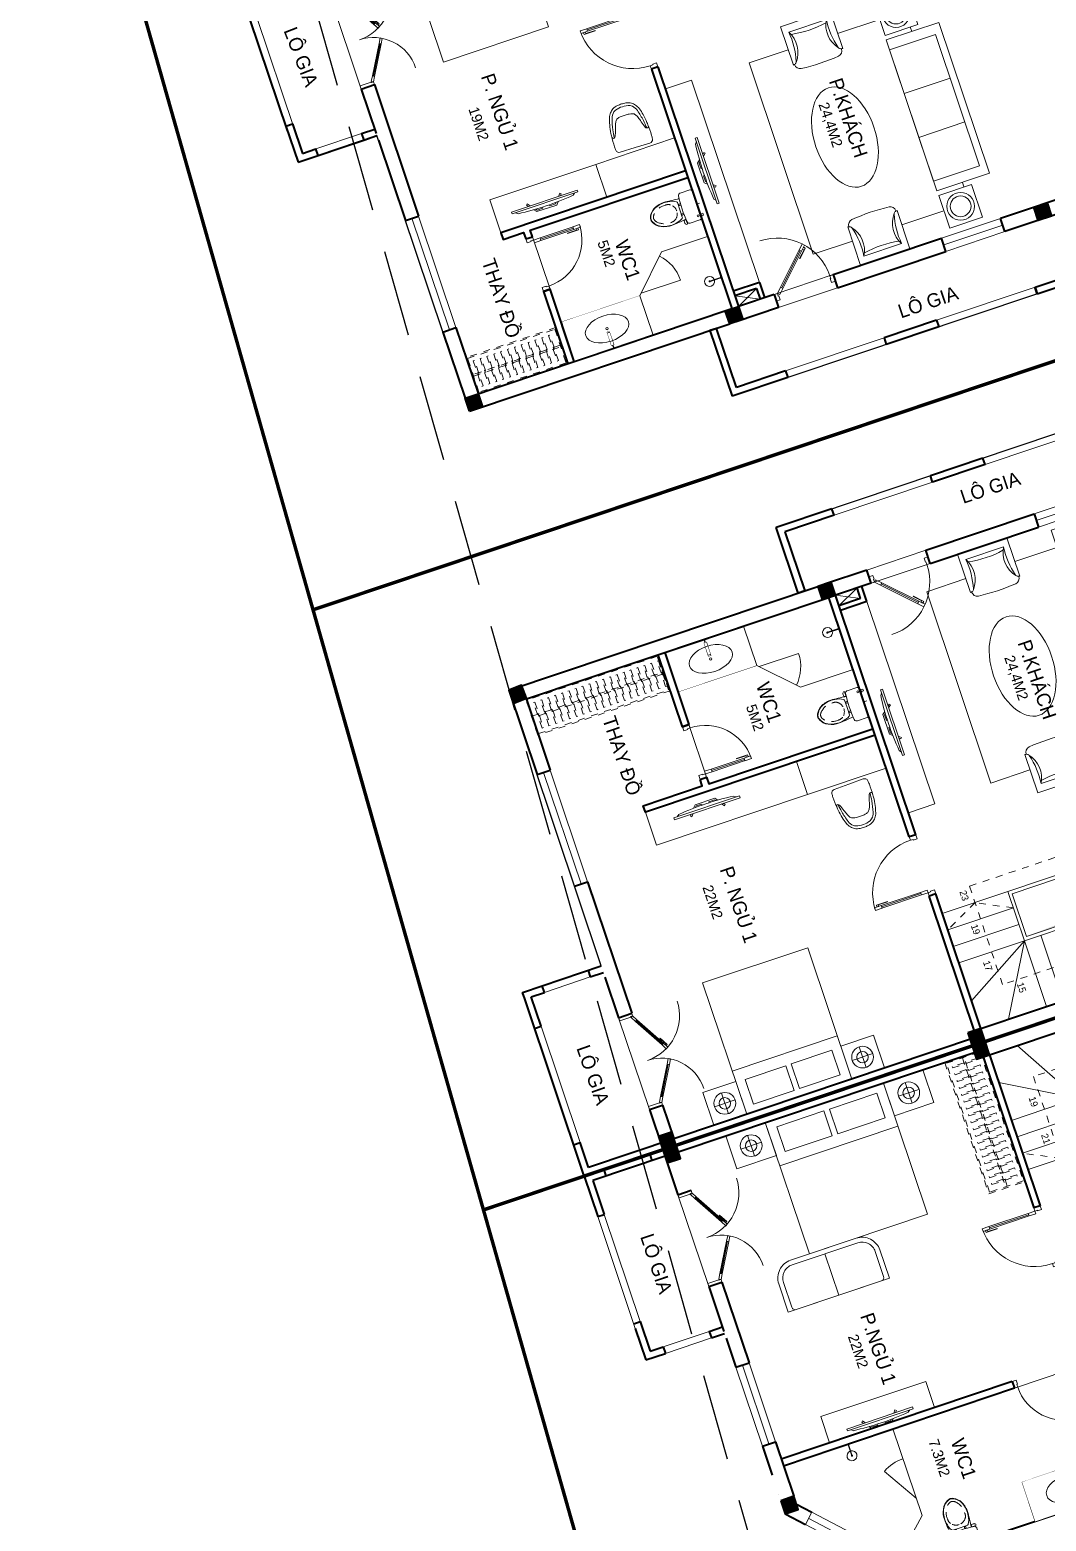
# Model space of a CAD drawing. Header units: metres. Extents: x 568336 to 569219, y 2065964 to 2066430.
# Drawn here: x 568487.03 to 568501.7, y 2066155.02 to 2066176.56 of the extents above; entities that cross this region are included whole.
import ezdxf

# ---------------------------------------------------------------- set-up
doc = ezdxf.new("R2010")
doc.units = ezdxf.units.M
for name, pattern in [('$AUDIT_BAD_LTYPE2', [0]), ('CENTER', [2, 1.25, -0.25, 0.25, -0.25]), ('HIDDEN', [0.375, 0.25, -0.125]), ('HIDDEN2', [0.1875, 0.125, -0.0625]), ('X-5M-G-MB PHONGNGU$0$HIDDEN2', [0.1875, 0.125, -0.0625]), ('xref-thap C (mb tang 32-2)$0$HIDDEN', [0.375, 0.25, -0.125])]:
    doc.linetypes.add(name, pattern=pattern)
doc.layers.get('0').update_dxf_attribs({"linetype": 'CONTINUOUS'})
doc.layers.get('DEFPOINTS').update_dxf_attribs({"linetype": 'CONTINUOUS'})
doc.layers.add('-AREA', color=2, linetype='CONTINUOUS', plot=False)
for name, color, linetype, lineweight in [('-CENTER', 143, 'CENTER', 13), ('-CONCRETE', 1, 'CONTINUOUS', 35), ('-DIM', 9, 'CONTINUOUS', 13), ('-DOOR', 137, 'CONTINUOUS', 9), ('-FURNITURE', 46, 'CONTINUOUS', 9), ('-HATCH', 8, 'CONTINUOUS', 5), ('-KH', 143, 'CONTINUOUS', 13), ('-LINE1', 7, 'CONTINUOUS', 18), ('-TEXT', 7, 'CONTINUOUS', 15), ('-WALL', 4, 'CONTINUOUS', 35), ('TEXT25', 2, 'CONTINUOUS', 13)]:
    doc.layers.add(name, color=color, linetype=linetype, lineweight=lineweight)
for name, color, linetype in [('-RANH GIOI LO DAT', 12, 'CONTINUOUS'), ('APOLIC', 7, 'CONTINUOUS'), ('RANHGIOI', 2, 'HIDDEN')]:
    doc.layers.add(name, color=color, linetype=linetype)
doc.styles.add('SVN_AVO_thuong', font='')
doc.styles.add('T1', font='', dxfattribs={"height": 200})
doc.styles.add('vnavanth', font='', dxfattribs={"width": 0.8})
doc.styles.get('SVN_AVO_thuong').set_extended_font_data('SVN-Avo')
doc.styles.get('T1').set_extended_font_data('VNgeometric Light')
doc.styles.get('vnavanth').set_extended_font_data('.VnAvantH')

# ---------------------------------------------------------------- blocks, each defined once
blk = doc.blocks.new('A$C7D524948')
at = {"layer": '-FURNITURE'}
for points in [[(0, 825, 0.023749), (-77, 820, 0.11104), (-175, 786, 0.085168), (-235, 733, 0.08855), (-282, 649, 0.027906), (-316, 526, 0.028342), (-340, 373, 0.04712), (-341, 283, 0.513527), (-285, 300, 0.059578), (-243, 414, -0.034465), (-213, 507, -0.059277), (-183, 564, -0.166146), (-133, 600, -0.052564), (-76, 612, -0.028554), (0, 615, -3.543335)], [(0, 825, -0.023749), (77, 820, -0.11104), (175, 786, -0.085168), (235, 733, -0.08855), (282, 649, -0.027906), (316, 526, -0.028342), (340, 373, -0.04712), (341, 283, -0.513527), (285, 300, -0.059578), (243, 414, 0.034465), (213, 507, 0.059277), (183, 564, 0.166146), (133, 600, 0.052564), (76, 612, 0.028554), (0, 615, 3.543335)], [(-1, 774, 0.105584), (-138, 751, 0.083976), (-176, 728, 0.149302), (-241, 626, 0.024909), (-289, 424, 0.026439), (-307, 278, -0.886333)], [(-1, 774, -0.105584), (137, 751, -0.083976), (175, 728, -0.149302), (240, 626, -0.024909), (288, 424, -0.026439), (305, 278, 0.886333)], [(-343, 328, 0.022671), (-350, 124, 0.012122), (-346, 57, 0.405508), (-279, 0), (0, 0)], [(343, 328, -0.022671), (350, 124, -0.012122), (346, 57, -0.405508), (279, 0), (0, 0)]]:
    blk.add_lwpolyline(points, format="xyb", dxfattribs=at)
blk = doc.blocks.new('*U211')
at = {"linetype": 'X-5M-G-MB PHONGNGU$0$HIDDEN2'}
for points in [[(0, 600), (0, 0), (1488, 0), (1488, 600)], [(1468, 580), (1468, 20), (20, 20), (20, 580)], [(1468, 287), (1468, 313), (20, 313), (20, 287)], [(103, 319), (99, 319), (99, 280), (103, 280)], [(217, 319), (213, 319), (213, 280), (217, 280)], [(331, 319), (327, 319), (327, 280), (331, 280)], [(445, 319), (441, 319), (441, 280), (445, 280)], [(559, 319), (555, 319), (555, 280), (559, 280)], [(673, 319), (669, 319), (669, 280), (673, 280)], [(787, 319), (783, 319), (783, 280), (787, 280)], [(901, 319), (897, 319), (897, 280), (901, 280)], [(1015, 319), (1011, 319), (1011, 280), (1015, 280)], [(1129, 319), (1125, 319), (1125, 280), (1129, 280)], [(1243, 319), (1239, 319), (1239, 280), (1243, 280)], [(1357, 319), (1353, 319), (1353, 280), (1357, 280)]]:
    blk.add_lwpolyline(points, close=True, dxfattribs=at)
for points in [[(112, 313), (112, 515), (90, 515), (90, 313)], [(226, 313), (226, 515), (204, 515), (204, 313)], [(340, 313), (340, 515), (318, 515), (318, 313)], [(454, 313), (454, 515), (432, 515), (432, 313)], [(568, 313), (568, 515), (546, 515), (546, 313)], [(682, 313), (682, 515), (660, 515), (660, 313)], [(796, 313), (796, 515), (774, 515), (774, 313)], [(910, 313), (910, 515), (888, 515), (888, 313)], [(1024, 313), (1024, 515), (1002, 515), (1002, 313)], [(1138, 313), (1138, 515), (1116, 515), (1116, 313)], [(1252, 313), (1252, 515), (1230, 515), (1230, 313)], [(1366, 313), (1366, 515), (1344, 515), (1344, 313)], [(90, 287), (90, 92), (112, 92), (112, 287)], [(204, 287), (204, 92), (226, 92), (226, 287)], [(318, 287), (318, 92), (340, 92), (340, 287)], [(432, 287), (432, 92), (454, 92), (454, 287)], [(546, 287), (546, 92), (568, 92), (568, 287)], [(660, 287), (660, 92), (682, 92), (682, 287)], [(774, 287), (774, 92), (796, 92), (796, 287)], [(888, 287), (888, 92), (910, 92), (910, 287)], [(1002, 287), (1002, 92), (1024, 92), (1024, 287)], [(1116, 287), (1116, 92), (1138, 92), (1138, 287)], [(1230, 287), (1230, 92), (1252, 92), (1252, 287)], [(1344, 287), (1344, 92), (1366, 92), (1366, 287)]]:
    blk.add_lwpolyline(points, dxfattribs=at)
blk = doc.blocks.new('Sink_Cicle')
blk.add_lwpolyline([(17, -50), (-17, -50), (-18, -252), (17, -252)], close=True)
blk.add_circle((0, -300), 17.5)
at = {"layer": 'DEFPOINTS'}
blk.add_line((0, -100), (0, 0), dxfattribs=at)
blk.add_wipeout([(17, -50), (-17, -50), (-18, -252), (17, -252)])
at = {"layer": '-FURNITURE', "linetype": 'Continuous'}
blk.add_ellipse((0, -300), major_axis=(-325, 0), ratio=0.584615, dxfattribs=at)
blk.add_line((-18, -237), (17, -237))
blk = doc.blocks.new('*U208')
at = {"ltscale": 300}
blk.add_lwpolyline([(0, 0), (1200, 0), (1200, -600), (0, -600)], close=True, dxfattribs=at)
blk.add_wipeout([(0, 0), (1200, 0), (1200, -600), (0, -600)], dxfattribs=at)
blk.add_blockref('Sink_Cicle', (600, 0), dxfattribs=at)
blk = doc.blocks.new('A$C18251349')
at = {"layer": '-LINE1'}
for points in [[(900, 4650), (1000, 4650), (1000, 3150), (900, 3150)], [(1000, 2350), (900, 2350), (900, 850), (1000, 850)]]:
    blk.add_lwpolyline(points, close=True, dxfattribs=at)
at = {"layer": '-WALL'}
for p, q in [((0, 5500), (1000, 5500)), ((0, 5500), (0, 5400)), ((0, 5400), (900, 5400)), ((900, 4650), (900, 5400)), ((1000, 4650), (1000, 5500)), ((900, 4650), (1000, 4650)), ((1000, 4650), (910, 4650)), ((900, 3150), (1000, 3150)), ((900, 3150), (900, 2350)), ((1000, 3150), (1000, 2350)), ((900, 2350), (1000, 2350)), ((900, 850), (1000, 850)), ((900, 850), (900, 100)), ((1000, 850), (1000, 0)), ((900, 100), (0, 100)), ((0, 100), (0, 0)), ((0, 0), (1000, 0))]:
    blk.add_line(p, q, dxfattribs=at)
blk = doc.blocks.new('A$C18091ED7')
for p, q in [((0, -42), (0, 0)), ((146, -27), (179, -27)), ((146, -27), (146, -30)), ((146, -30), (166, -30)), ((153, -37), (146, -30)), ((152, 0), (152, -27)), ((152, 0), (179, 0)), ((153, -37), (166, -37)), ((153, -40), (153, -37)), ((153, -40), (178, -40)), ((153, -40), (178, -40)), ((153, -40), (153, -42)), ((185, -30), (166, -30)), ((178, -37), (166, -37)), ((185, -30), (178, -37)), ((178, -37), (178, -40)), ((178, -40), (178, -42)), ((179, 0), (179, -27)), ((179, -27), (185, -27)), ((185, -27), (185, -30)), ((-83, -267), (-83, -300)), ((-83, -278), (-83, -288)), ((-61, -290), (-83, -290)), ((-63, -265), (-81, -265)), ((-61, -267), (-61, -300)), ((61, -267), (61, -300)), ((61, -290), (83, -290)), ((63, -265), (81, -265)), ((83, -267), (83, -300)), ((83, -278), (83, -288)), ((165, -262), (165, -290)), ((168, -260), (228, -260)), ((168, -292), (207, -292)), ((231, -274), (231, -262))]:
    blk.add_line(p, q)
for points in [[(230, -219, -0.137407), (225, -235), (222, -241, -0.236081), (198, -255, -0.051961), (-198, -255, -0.236081), (-222, -241), (-225, -235, -0.137407), (-230, -219), (-230, -72, -0.198912), (-226, -63), (-209, -46, -0.198912), (-200, -42), (0, -42), (200, -42, -0.198912), (209, -46), (226, -63, -0.198912), (230, -72)], [(144, -619, -0.212405), (26, -734, -0.027685), (-1, -739, -0.022279), (-26, -734, -0.212405), (-144, -619, -0.142796), (-167, -428, -0.093005), (-128, -309, -0.256439), (-111, -300), (0, -300), (111, -300, -0.256439), (128, -309, -0.093005), (167, -428, -0.142796)]]:
    blk.add_lwpolyline(points, format="xyb", close=True)
at = {"linetype": 'xref-thap C (mb tang 32-2)$0$HIDDEN', "ltscale": 100}
blk.add_lwpolyline([(61, -669, -0.199031), (0, -699, -0.199031), (-61, -669, -0.218924), (-132, -478, -0.153791), (-112, -404, -0.236701), (0, -348, -0.236701), (112, -404, -0.153791), (132, -478, -0.218924)], format="xyb", close=True, dxfattribs=at)
blk.add_circle((166, -78), 13.9)
for centre, radius, start, end in [((-81, -267), 1.98, 90, 180), ((-63, -267), 1.98, 0, 90), ((63, -267), 1.98, 90, 180), ((81, -267), 1.98, 0, 90), ((168, -262), 2.47, 90, 180), ((168, -290), 2.47, 180, 270), ((207, -277), 15.5, 270, 306.4659), ((168, -225), 80.1, 306.4659, 320.3123), ((228, -274), 2.47, 320.3123, 0)]:
    blk.add_arc(centre, radius, start, end)
for points in [[(-156, -259), (-157, -267), (-164, -328), (-169, -385), (-184, -528), (-136, -679), (-50, -735), (-20, -741), (0, -744)], [(156, -259), (157, -267), (164, -328), (169, -385), (184, -528), (136, -679), (50, -735), (20, -741), (0, -744)]]:
    blk.add_open_spline(points, degree=3, knots=[130.613938, 130.613938, 130.613938, 130.613938, 152.852109, 311.129351, 417.703951, 561.383393, 697.692632, 710.812262, 710.812262, 710.812262, 710.812262])
blk = doc.blocks.new('*U152')
at = {"linetype": '$AUDIT_BAD_LTYPE2'}
for p, q in [((70, 100), (70, 700)), ((90, 700), (90, 100))]:
    blk.add_line(p, q, dxfattribs=at)
for points in [[(50, 700), (90, 700), (90, 800), (50, 800), (50, 700)], [(50, 703), (50, 100)], [(50, 100), (90, 100), (90, 0), (50, 0), (50, 100)]]:
    blk.add_lwpolyline(points)
for points in [[(118, 595), (118, 764), (90, 764), (90, 736), (113, 736), (113, 595)], [(0, 0), (50, 0), (50, -40), (60, -40), (60, -100), (0, -100)], [(900, 0), (850, 0), (850, -40), (840, -40), (840, -100), (900, -100)]]:
    blk.add_lwpolyline(points, close=True)
at = {"linetype": '$AUDIT_BAD_LTYPE2', "ltscale": 0.3}
blk.add_arc((50, 0), 800, 0, 90, dxfattribs=at)
blk = doc.blocks.new('XR.MB.LM123$0$tvi 1')
blk.add_lwpolyline([(29, 0), (29, -1000), (0, -1000), (0, 0)], close=True)
for points in [[(29, -50), (52, -81)], [(-24, -236), (-39, -252)], [(0, -285), (-39, -252)], [(0, -256), (-24, -236)], [(70, -315), (111, -350), (111, -650), (70, -685)], [(89, -446), (89, -360), (71, -345)], [(89, -554), (89, -640), (71, -655)], [(89, -446), (73, -446)], [(89, -554), (73, -554)], [(0, -715), (-39, -748)], [(-24, -764), (-39, -748)], [(0, -744), (-24, -764)], [(29, -950), (52, -919)]]:
    blk.add_lwpolyline(points)
blk.add_arc((-4025, -500), 4099, 354.1311, 5.8689)
blk = doc.blocks.new('*U173')
at = {"ltscale": 0.3}
for points in [[(883, 0, 0.414214), (50, 833, 0.414214)], [(883, 0, -0.414214), (1672, 789, -0.414214)]]:
    blk.add_lwpolyline(points, format="xyb", dxfattribs=at)
for points in [[(687, 368), (137, 50)], [(685, 367), (705, 332), (792, 382), (772, 417), (685, 367)], [(1075, 344), (1055, 310), (969, 360), (989, 394), (1075, 344)], [(1073, 346), (1585, 50)], [(137, 50), (157, 15), (70, -35), (50, 0), (137, 50)], [(1585, 50), (1565, 15), (1652, -35), (1672, 0), (1585, 50)]]:
    blk.add_lwpolyline(points)
for points in [[(579, 338), (726, 423), (740, 399), (716, 384), (705, 404), (582, 333)], [(0, 0), (50, 0), (50, -40), (60, -40), (60, -246), (0, -246)], [(1722, 0), (1672, 0), (1672, -40), (1662, -40), (1662, -246), (1722, -246)]]:
    blk.add_lwpolyline(points, close=True)
at = {"layer": 'APOLIC', "linetype": '$AUDIT_BAD_LTYPE2'}
for p, q in [((147, 33), (695, 349)), ((705, 332), (157, 15)), ((1055, 310), (1565, 15)), ((1575, 33), (1065, 327))]:
    blk.add_line(p, q, dxfattribs=at)
blk = doc.blocks.new('*U210')
at = {"linetype": '$AUDIT_BAD_LTYPE2'}
for p, q in [((135, 57), (559, 481)), ((573, 467), (149, 42))]:
    blk.add_line(p, q, dxfattribs=at)
for points in [[(547, 497), (121, 71)], [(545, 495), (573, 467), (644, 537), (616, 566), (545, 495)], [(121, 71), (149, 42), (78, -28), (50, 0), (121, 71)]]:
    blk.add_lwpolyline(points)
for points in [[(519, 372), (639, 492), (619, 512), (599, 492), (615, 476), (515, 376)], [(0, 0), (50, 0), (50, -40), (60, -40), (60, -100), (0, -100)], [(900, 0), (850, 0), (850, -40), (840, -40), (840, -100), (900, -100)]]:
    blk.add_lwpolyline(points, close=True)
at = {"linetype": '$AUDIT_BAD_LTYPE2', "ltscale": 0.3}
blk.add_arc((50, 0), 800, 0, 90, dxfattribs=at)
blk = doc.blocks.new('ghe11asdsdsdsd')
at = {"layer": '-FURNITURE', "ltscale": 5}
for p, q in [((-454, 642), (-454, -60)), ((447, 643), (445, -59)), ((339, 75), (-348, 74)), ((445, -59), (-454, -60))]:
    blk.add_line(p, q, dxfattribs=at)
for centre, radius, start, end in [((-557, 172), 481, 73.628, 77.6744), ((-330, 640), 103, 97.7909, 180.472), ((-435, 586), 50, 17.2905, 73.628), ((-753, 311), 469, 329.603, 39.8271), ((-1717, 235), 1379, 353.2677, 15.3477), ((14, -3057), 3816, 85.1505, 95.3732), ((745, 311), 469, 140.0382, 210.2652), ((1709, 233), 1379, 164.5193, 186.6002), ((322, 644), 103, 359.5522, 82.2333), ((428, 586), 50, 106.2084, 162.5459), ((548, 172), 481, 102.162, 106.2084), ((-1, -1576), 1730, 79.6029, 100.5814)]:
    blk.add_arc(centre, radius, start, end, dxfattribs=at)
blk = doc.blocks.new('GHE600')
at = {"layer": '-FURNITURE'}
for p, q in [((269950, 8710), (270650, 8710)), ((269950, 8043), (270650, 8043))]:
    blk.add_line(p, q, dxfattribs=at)
for points in [[(270146, 9595), (270146, 10095), (270646, 10095), (270646, 9595)], [(269850, 9526), (270650, 9526), (270650, 7226), (269850, 7226)], [(269950, 9376), (270650, 9376), (270650, 7376), (269950, 7376)], [(270146, 7158), (270146, 6658), (270646, 6658), (270646, 7158)]]:
    blk.add_lwpolyline(points, close=True, dxfattribs=at)
at = {"layer": '-FURNITURE', "elevation": 0}
for points in [[(271287, 9830), (270646, 9832)], [(272038, 6909), (272634, 6908), (272634, 9823), (272038, 9826)], [(270262, 9595), (270262, 9526)], [(270262, 7226), (270262, 7158)], [(270646, 6917), (271287, 6913)]]:
    blk.add_lwpolyline(points, dxfattribs=at)
at = {"layer": '-FURNITURE'}
for centre, radius in [((270396, 9845), 200), ((270396, 9845), 150), ((270396, 6908), 200), ((270396, 6908), 150)]:
    blk.add_circle(centre, radius, dxfattribs=at)
at = {"layer": '-FURNITURE', "extrusion": (0, 0, -1)}
blk.add_ellipse((271662, 8365), major_axis=(0, 750), ratio=0.589994, dxfattribs=at)
at = {"layer": '-FURNITURE', "zscale": 0.83397927038413}
for p, xscale, yscale, rotation in [((271659, 10145, 0), 0.83397927038413, 0.83397927038413, 179.9447021404027), ((271659, 6608, 0), -0.8339792703841301, 0.8339792703841301, 0.05529785959737722)]:
    blk.add_blockref('ghe11asdsdsdsd', p, dxfattribs=dict(at, xscale=xscale, yscale=yscale, rotation=rotation))
blk = doc.blocks.new('shower')
for points in [[(180919, -32316), (180912, -32316), (180912, -32147), (180919, -32147)], [(180929, -32327), (180902, -32327), (180902, -32316), (180929, -32316)]]:
    blk.add_lwpolyline(points, close=True)
for radius, start, end in [(72, 272.7907, 267.2093), (8.35, 294.8355, 245.1645)]:
    blk.add_arc((180916, -32147), radius, start, end)
blk = doc.blocks.new('*U18')
at = {"linetype": '$AUDIT_BAD_LTYPE2'}
for p, q in [((70, 100), (70, 600)), ((90, 600), (90, 100))]:
    blk.add_line(p, q, dxfattribs=at)
for points in [[(50, 600), (90, 600), (90, 700), (50, 700), (50, 600)], [(50, 603), (50, 100)], [(50, 100), (90, 100), (90, 0), (50, 0), (50, 100)]]:
    blk.add_lwpolyline(points)
for points in [[(118, 495), (118, 664), (90, 664), (90, 636), (113, 636), (113, 495)], [(0, 0), (50, 0), (50, -40), (60, -40), (60, -100), (0, -100)], [(800, 0), (750, 0), (750, -40), (740, -40), (740, -100), (800, -100)]]:
    blk.add_lwpolyline(points, close=True)
at = {"linetype": '$AUDIT_BAD_LTYPE2', "ltscale": 0.3}
blk.add_arc((50, 0), 700, 0, 90, dxfattribs=at)
blk = doc.blocks.new('A$C5C575821')
at = {"layer": '-CONCRETE'}
h = blk.add_hatch(color=256, dxfattribs=at)
h.dxf.hatch_style = 1
h.paths.add_polyline_path([(0, 200), (0, 0), (200, 0), (200, 200)])
blk.add_lwpolyline([(0, 0), (200, 0), (200, 200), (0, 200)], close=True, dxfattribs=at)
blk = doc.blocks.new('A$C2896516a')
for points in [[(75, 1386), (525, 1386), (525, 1836), (75, 1836), (75, 1386)], [(725, 1386), (1175, 1386), (1175, 1836), (725, 1836), (725, 1386)], [(1375, 1386), (1825, 1386), (1825, 1836), (1375, 1836), (1375, 1386)], [(75, 450), (525, 450), (525, 0), (75, 0), (75, 450)], [(725, 450), (1175, 450), (1175, 0), (725, 0), (725, 450)], [(1375, 450), (1825, 450), (1825, 0), (1375, 0), (1375, 450)]]:
    blk.add_lwpolyline(points)
blk.add_lwpolyline([(0, 518), (1900, 518), (1900, 1318), (0, 1318)], close=True)
blk = doc.blocks.new('G1600')
for p, q in [((137477, -212827), (139077, -212827)), ((137385, -213234), (137070, -213234)), ((137228, -213392), (137228, -213077)), ((139169, -213234), (139484, -213234)), ((139326, -213392), (139326, -213077))]:
    blk.add_line(p, q)
blk.add_lwpolyline([(137477, -213484), (137477, -211484), (139077, -211484), (139077, -213484), (137477, -213484)])
for points in [[(136977, -213484), (136977, -212984), (137477, -212984), (137477, -213484)], [(137617, -213375), (137617, -212999), (138235, -212999), (138235, -213375)], [(138937, -213375), (138937, -212999), (138320, -212999), (138320, -213375)], [(139577, -213484), (139577, -212984), (139077, -212984), (139077, -213484)]]:
    blk.add_lwpolyline(points, close=True)
for centre, radius in [((137228, -213234), 157), ((137228, -213234), 82.4), ((139326, -213234), 157), ((139326, -213234), 82.4)]:
    blk.add_circle(centre, radius)
blk = doc.blocks.new('M24-T2')
at = {"layer": '-DOOR'}
for points in [[(205208, -492417), (205408, -492417), (205408, -493317), (205208, -493317)], [(205208, -494967), (205408, -494967), (205408, -495867), (205208, -495867)], [(202501, -500375), (204201, -500375), (204201, -500575), (202501, -500575)]]:
    blk.add_lwpolyline(points, close=True, dxfattribs=at)
for points in [[(205308, -493317), (205308, -492417)], [(204108, -498911), (203308, -498911)], [(199098, -500575), (200498, -500575)], [(202501, -500475), (204201, -500475)]]:
    blk.add_lwpolyline(points, dxfattribs=at)
at = {"layer": '-FURNITURE'}
blk.add_line((204108, -496511), (204108, -497211), dxfattribs=at)
for points in [[(201893, -496011), (204976, -496011), (204976, -496411), (201893, -496411)], [(202608, -497711), (203108, -497711), (203108, -496511), (202608, -496511)], [(202608, -499325), (202608, -497711), (203108, -497711), (203108, -499325)]]:
    blk.add_lwpolyline(points, close=True, dxfattribs=at)
for points in [[(205208, -496081), (205046, -496411)], [(205046, -496081), (205208, -496411)]]:
    blk.add_lwpolyline(points, dxfattribs=at)
blk.add_arc((204580, -497683), 600, 90, 135, dxfattribs=at)
at = {"layer": '-LINE1'}
for points in [[(201110, -501475), (201110, -500775)], [(200729, -501677), (199026, -501677)]]:
    blk.add_lwpolyline(points, dxfattribs=at)
at = {"layer": '-RANH GIOI LO DAT', "linetype": 'HIDDEN', "ltscale": 10, "const_width": 50}
blk.add_lwpolyline([(198408, -484210), (198408, -503204), (207408, -503629), (207408, -484210)], close=True, dxfattribs=at)
at = {"layer": '-WALL', "linetype": 'Continuous', "ltscale": 10}
for p, q in [((205209, -489510), (205208, -492417)), ((205408, -489710), (205408, -492417)), ((205208, -494967), (205208, -493317)), ((205408, -494967), (205408, -493317)), ((205208, -495867), (205208, -496411)), ((205408, -495867), (205408, -496511)), ((203308, -499011), (203308, -498911)), ((204108, -499011), (204108, -498911))]:
    blk.add_line(p, q, dxfattribs=at)
at = {"layer": '-WALL'}
for p, q in [((205408, -492417), (205208, -492417)), ((205408, -493317), (205208, -493317)), ((205208, -494967), (205408, -494967)), ((204976, -496011), (205208, -496011)), ((204976, -496011), (204976, -496411)), ((205208, -495867), (205408, -495867)), ((205046, -496081), (205208, -496081)), ((205046, -496081), (205046, -496411)), ((201558, -496411), (205208, -496411)), ((201558, -496411), (201558, -496511)), ((201558, -496511), (205208, -496511)), ((205408, -500575), (205408, -496611)), ((203308, -499011), (203308, -498911)), ((200498, -500375), (202501, -500375)), ((204201, -500375), (205216, -500375)), ((200498, -500575), (201177, -500575)), ((201108, -500775), (201108, -500575)), ((201208, -500775), (201208, -500575)), ((201277, -500575), (202501, -500575)), ((204201, -500575), (205208, -500575)), ((201108, -500775), (201208, -500775)), ((201208, -501777), (201208, -500775)), ((200660, -501777), (200660, -501677)), ((200660, -501677), (201110, -501677)), ((201108, -501475), (201208, -501475)), ((201110, -501677), (201110, -501475)), ((200729, -501777), (199026, -501777)), ((200660, -501777), (201208, -501777))]:
    blk.add_line(p, q, dxfattribs=at)
for points in [[(203108, -496511), (203108, -499325), (203208, -499325), (203208, -499011), (203308, -499011)], [(203308, -498911), (203208, -498911), (203208, -496511)], [(200498, -500575), (200498, -500375)], [(202501, -500575), (202501, -500375)], [(204201, -500575), (204201, -500375)]]:
    blk.add_lwpolyline(points, dxfattribs=at)
at = {"layer": '-DOOR', "rotation": 90.00000000000001}
blk.add_blockref('*U210', (205209, -495867), dxfattribs=at)
at = {"layer": '-DOOR', "xscale": -1, "rotation": 180}
blk.add_blockref('*U152', (200658, -496511), dxfattribs=at)
at = {"layer": '-DOOR'}
blk.add_blockref('*U18', (203308, -498911), dxfattribs=at)
at = {"layer": '-DOOR', "xscale": 0.8130081300813007, "yscale": 0.8130081300813007, "zscale": 0.8130081300813007}
blk.add_blockref('*U173', (199098, -500375), dxfattribs=at)
at = {"layer": '-FURNITURE', "xscale": -1}
blk.add_blockref('A$C2896516a', (204127, -490731), dxfattribs=at)
at = {"layer": '-FURNITURE'}
for name, p, rotation in [('GHE600', (195013, -222512), 270.0000000100515), ('shower', (385655, -528804), 180.0106685096539), ('G1600', (411993, -360248), 270)]:
    blk.add_blockref(name, p, dxfattribs=dict(at, rotation=rotation))
at = {"layer": '-FURNITURE', "extrusion": (0, 0, -1)}
for p, rotation in [((-202707, -496200), 269.9963102775917), ((-202874, -499083), 179.9963102775916)]:
    blk.add_blockref('XR.MB.LM123$0$tvi 1', p, dxfattribs=dict(at, rotation=rotation))
at = {"layer": '-FURNITURE'}
blk.add_blockref('A$C18091ED7', (203617, -496469), dxfattribs=at)
at = {"layer": '-FURNITURE', "xscale": 0.8, "yscale": 0.8, "zscale": 0.8, "rotation": 88.60482781393533}
blk.add_blockref('A$C7D524948', (202559, -497096), dxfattribs=at)
at = {"layer": '-FURNITURE', "extrusion": (0, 0, -1), "xscale": -0.916666666665974, "yscale": 0.916666666665974, "zscale": -0.916666666665974, "rotation": 270}
blk.add_blockref('*U211', (-205208, -500375), dxfattribs=at)
at = {"layer": '-WALL'}
blk.add_blockref('A$C18251349', (205408, -496911), dxfattribs=at)
at = {"layer": '-WALL', "xscale": -1}
for p in [(205408, -491910), (205408, -496611), (205408, -500575)]:
    blk.add_blockref('A$C5C575821', p, dxfattribs=at)
at = {"layer": '-TEXT', "color": 2, "style": 'vnavanth'}
blk.add_text('L¤ GIA', height=200, rotation=90, dxfattribs=at).set_placement((206120, -494241))
blk.add_text('wc1', height=200, dxfattribs=at).set_placement((203766, -497813))
at = {"layer": 'TEXT25'}
for s, height, rotation, style, p in [('P.KHÁCH', 200, 360, 'SVN_AVO_thuong', (202536, -494138)), ('24,4M2', 150, 360, 'T1', (202809, -494388)), ('5M2', 150, 0, 'T1', (203682, -498049)), ('P. NGỦ 1', 200, 360, 'SVN_AVO_thuong', (200873, -498882)), ('19M2', 150, 360, 'T1', (201263, -499202)), ('THAY ĐỒ', 200, 360, 'SVN_AVO_thuong', (203411, -499721)), ('LÔ GIA', 200, 2.7039, 'SVN_AVO_thuong', (199339, -501373))]:
    blk.add_text(s, height=height, rotation=rotation, dxfattribs=dict(at, style=style)).set_placement(p)
at = {"layer": '-FURNITURE', "extrusion": (0, 0, -1), "xscale": -1, "zscale": -1, "rotation": 90}
blk.add_blockref('*U208', (-205208, -497711), dxfattribs=at)
at = {"layer": '-AREA'}
blk.add_lwpolyline([(205408, -500575), (201208, -500575), (201208, -501777), (198408, -501774), (198408, -486210), (205408, -486210), (205408, -491411), (206408, -491411), (206408, -496911), (205408, -496911)], close=True, dxfattribs=at)
at = {"layer": '-FURNITURE'}
for p, q in [((204108, -497211), (204608, -497711)), ((204608, -497711), (205208, -497711))]:
    blk.add_line(p, q, dxfattribs=at)
blk.add_lwpolyline([(204580, -497683), (204580, -497083)], dxfattribs=at)
at = {"layer": '-WALL'}
blk.add_line((205208, -500575), (205208, -496511), dxfattribs=at)
blk.add_lwpolyline([(205208, -498911), (204108, -498911), (204108, -499011), (205208, -499011)], dxfattribs=at)
blk = doc.blocks.new('*U209')
at = {"linetype": 'X-5M-G-MB PHONGNGU$0$HIDDEN2'}
for points in [[(0, 600), (0, 0), (2201, 0), (2201, 600)], [(2181, 580), (2181, 20), (20, 20), (20, 580)], [(2181, 287), (2181, 313), (20, 313), (20, 287)], [(114, 319), (109, 319), (109, 280), (114, 280)], [(228, 319), (223, 319), (223, 280), (228, 280)], [(342, 319), (337, 319), (337, 280), (342, 280)], [(456, 319), (451, 319), (451, 280), (456, 280)], [(570, 319), (565, 319), (565, 280), (570, 280)], [(684, 319), (679, 319), (679, 280), (684, 280)], [(798, 319), (793, 319), (793, 280), (798, 280)], [(912, 319), (907, 319), (907, 280), (912, 280)], [(1026, 319), (1021, 319), (1021, 280), (1026, 280)], [(1140, 319), (1135, 319), (1135, 280), (1140, 280)], [(1254, 319), (1249, 319), (1249, 280), (1254, 280)], [(1368, 319), (1363, 319), (1363, 280), (1368, 280)], [(1482, 319), (1477, 319), (1477, 280), (1482, 280)], [(1596, 319), (1591, 319), (1591, 280), (1596, 280)], [(1710, 319), (1705, 319), (1705, 280), (1710, 280)], [(1824, 319), (1819, 319), (1819, 280), (1824, 280)], [(1938, 319), (1933, 319), (1933, 280), (1938, 280)], [(2052, 319), (2047, 319), (2047, 280), (2052, 280)], [(2166, 319), (2161, 319), (2161, 280), (2166, 280)]]:
    blk.add_lwpolyline(points, close=True, dxfattribs=at)
for points in [[(122, 313), (122, 515), (100, 515), (100, 313)], [(236, 313), (236, 515), (214, 515), (214, 313)], [(350, 313), (350, 515), (328, 515), (328, 313)], [(464, 313), (464, 515), (442, 515), (442, 313)], [(578, 313), (578, 515), (556, 515), (556, 313)], [(692, 313), (692, 515), (670, 515), (670, 313)], [(806, 313), (806, 515), (784, 515), (784, 313)], [(920, 313), (920, 515), (898, 515), (898, 313)], [(1034, 313), (1034, 515), (1012, 515), (1012, 313)], [(1148, 313), (1148, 515), (1126, 515), (1126, 313)], [(1262, 313), (1262, 515), (1240, 515), (1240, 313)], [(1376, 313), (1376, 515), (1354, 515), (1354, 313)], [(1490, 313), (1490, 515), (1468, 515), (1468, 313)], [(1604, 313), (1604, 515), (1582, 515), (1582, 313)], [(1718, 313), (1718, 515), (1696, 515), (1696, 313)], [(1832, 313), (1832, 515), (1810, 515), (1810, 313)], [(1946, 313), (1946, 515), (1924, 515), (1924, 313)], [(2060, 313), (2060, 515), (2038, 515), (2038, 313)], [(2174, 313), (2174, 515), (2152, 515), (2152, 313)], [(100, 287), (100, 92), (122, 92), (122, 287)], [(214, 287), (214, 92), (236, 92), (236, 287)], [(328, 287), (328, 92), (350, 92), (350, 287)], [(442, 287), (442, 92), (464, 92), (464, 287)], [(556, 287), (556, 92), (578, 92), (578, 287)], [(670, 287), (670, 92), (692, 92), (692, 287)], [(784, 287), (784, 92), (806, 92), (806, 287)], [(898, 287), (898, 92), (920, 92), (920, 287)], [(1012, 287), (1012, 92), (1034, 92), (1034, 287)], [(1126, 287), (1126, 92), (1148, 92), (1148, 287)], [(1240, 287), (1240, 92), (1262, 92), (1262, 287)], [(1354, 287), (1354, 92), (1376, 92), (1376, 287)], [(1468, 287), (1468, 92), (1490, 92), (1490, 287)], [(1582, 287), (1582, 92), (1604, 92), (1604, 287)], [(1696, 287), (1696, 92), (1718, 92), (1718, 287)], [(1810, 287), (1810, 92), (1832, 92), (1832, 287)], [(1924, 287), (1924, 92), (1946, 92), (1946, 287)], [(2038, 287), (2038, 92), (2060, 92), (2060, 287)], [(2152, 287), (2152, 92), (2174, 92), (2174, 287)]]:
    blk.add_lwpolyline(points, dxfattribs=at)
blk = doc.blocks.new('M23-T2')
at = {"layer": '-HATCH', "true_color": 0x8c8896}
h = blk.add_hatch(color=252, dxfattribs=at)
h.dxf.hatch_style = 1
h.paths.add_polyline_path([(200949, -426265), (201599, -426265), (201599, -428665), (201502, -426433)])
at = {"layer": '-DOOR'}
for points in [[(196049, -425721), (195849, -425721), (195849, -426621), (196049, -426621)], [(196049, -428271), (195849, -428271), (195849, -429171), (196049, -429171)], [(197133, -434424), (198834, -434424), (198834, -434624), (197134, -434624)]]:
    blk.add_lwpolyline(points, close=True, dxfattribs=at)
for points in [[(195949, -426621), (195949, -425721)], [(197149, -432314), (197949, -432314)], [(197134, -434524), (198834, -434524)], [(200838, -434624), (202238, -434624)]]:
    blk.add_lwpolyline(points, dxfattribs=at)
at = {"layer": '-FURNITURE'}
blk.add_line((197149, -429814), (197149, -430614), dxfattribs=at)
for points in [[(196049, -429384), (196211, -429714)], [(196211, -429384), (196049, -429714)]]:
    blk.add_lwpolyline(points, dxfattribs=at)
for points in [[(199364, -429314), (196281, -429314), (196281, -429714), (199364, -429714)], [(198649, -431014), (198149, -431014), (198149, -429814), (198649, -429814)], [(198649, -433314), (198649, -431014), (198149, -431014), (198149, -433314)]]:
    blk.add_lwpolyline(points, close=True, dxfattribs=at)
blk.add_arc((196677, -431086), 600, 45, 90, dxfattribs=at)
at = {"layer": '-KH', "linetype": 'HIDDEN2', "ltscale": 5}
for points in [[(202149, -427641), (202149, -429215), (200650, -429215), (200650, -425715), (202149, -425715), (202149, -427590)], [(201149, -428715), (200900, -429215), (201149, -429714)]]:
    blk.add_lwpolyline(points, dxfattribs=at)
at = {"layer": '-LINE1'}
for p, q in [((200899, -428715), (200899, -426215)), ((200949, -428665), (200949, -426265)), ((201599, -428665), (201599, -426265)), ((201649, -428715), (201649, -427766)), ((201649, -428715), (200899, -428715)), ((200899, -429715), (200899, -428715)), ((201599, -428665), (200949, -428665)), ((201149, -428715), (201149, -429715)), ((201149, -429715), (201149, -428715)), ((201399, -428715), (201399, -429715)), ((201399, -429715), (201399, -428715)), ((201649, -429715), (201649, -428715)), ((201649, -428715), (202649, -429292)), ((201649, -428715), (202227, -429715))]:
    blk.add_line(p, q, dxfattribs=at)
at = {"layer": '-LINE1', "lineweight": 18}
for p, q in [((201649, -428465), (202649, -428465)), ((201649, -428715), (202649, -428715))]:
    blk.add_line(p, q, dxfattribs=at)
at = {"layer": '-LINE1'}
for points in [[(200150, -435524), (200150, -434824)], [(200600, -435724), (202372, -435724)]]:
    blk.add_lwpolyline(points, dxfattribs=at)
at = {"layer": '-RANH GIOI LO DAT', "linetype": 'HIDDEN', "ltscale": 10, "const_width": 50}
blk.add_lwpolyline([(193849, -417514), (193849, -436933), (202849, -437358), (202849, -417514)], close=True, dxfattribs=at)
at = {"layer": '-WALL'}
for p, q in [((202849, -419514), (202849, -434955)), ((195849, -426621), (196049, -426621)), ((196049, -428271), (195849, -428271)), ((196049, -429171), (195849, -429171)), ((196281, -429314), (196049, -429314)), ((196211, -429384), (196049, -429384)), ((196211, -429384), (196211, -429714)), ((196281, -429314), (196281, -429714)), ((199699, -429714), (196049, -429714)), ((199699, -429714), (199699, -429814)), ((202649, -429714), (200599, -429714)), ((200599, -429714), (200599, -429814)), ((195849, -434624), (195849, -429914)), ((199699, -429814), (196049, -429814)), ((202749, -429814), (200599, -429814)), ((202749, -429814), (202749, -435724)), ((197949, -432414), (197949, -432314)), ((200050, -435824), (200050, -434624)), ((200150, -434824), (200150, -434624)), ((202849, -434624), (202849, -435824)), ((200150, -435524), (200050, -435524)), ((200150, -435724), (200150, -435524)), ((200600, -435724), (200150, -435724)), ((200600, -435824), (200600, -435724)), ((202749, -435724), (202372, -435724)), ((200150, -435824), (200050, -435824)), ((202849, -435824), (200150, -435824))]:
    blk.add_line(p, q, dxfattribs=at)
at = {"layer": '-WALL', "linetype": 'Continuous', "ltscale": 10}
for p, q in [((202649, -429714), (202649, -425214)), ((195849, -428271), (195849, -426621)), ((196049, -428271), (196049, -426621)), ((195849, -429171), (195849, -429814)), ((196049, -429171), (196049, -429714)), ((197149, -432414), (197149, -432314)), ((197949, -432414), (197949, -432314)), ((196040, -434424), (197134, -434424)), ((198834, -434424), (200838, -434424)), ((202238, -434424), (202747, -434424)), ((195849, -434624), (197134, -434624)), ((200220, -434624), (200838, -434624)), ((202238, -434624), (202857, -434624)), ((200050, -434824), (200150, -434824))]:
    blk.add_line(p, q, dxfattribs=at)
at = {"layer": '-WALL'}
for points in [[(198149, -429814), (198149, -433314), (198049, -433314), (198049, -432414), (197949, -432414)], [(197949, -432314), (198049, -432314), (198049, -429814)], [(197134, -434624), (197134, -434424)], [(198834, -434624), (198834, -434424)], [(200838, -434624), (200838, -434424)], [(202238, -434624), (202238, -434424)], [(202372, -435824), (202372, -435724)]]:
    blk.add_lwpolyline(points, dxfattribs=at)
at = {"layer": '-DOOR', "xscale": -1, "rotation": 270}
blk.add_blockref('*U210', (196049, -429171), dxfattribs=at)
at = {"layer": '-DOOR', "rotation": 180}
blk.add_blockref('*U152', (200599, -429814), dxfattribs=at)
at = {"layer": '-DOOR', "xscale": -1}
blk.add_blockref('*U18', (197949, -432314), dxfattribs=at)
at = {"layer": '-DOOR', "xscale": 0.8130081300813008, "yscale": 0.8130081300813008, "zscale": 0.8130081300813008}
blk.add_blockref('*U173', (200838, -434424), dxfattribs=at)
at = {"layer": '-FURNITURE', "xscale": -1}
for name, p, rotation in [('GHE600', (206244, -155815), 89.99999998994852), ('shower', (15602, -462107), 179.9893314903461), ('G1600', (-10735, -294237), 90)]:
    blk.add_blockref(name, p, dxfattribs=dict(at, rotation=rotation))
at = {"layer": '-FURNITURE', "extrusion": (0, 0, -1), "xscale": -1}
for p, rotation in [((-198551, -429503), 90.00368972240832), ((-198384, -432949), 180.0036897224084)]:
    blk.add_blockref('XR.MB.LM123$0$tvi 1', p, dxfattribs=dict(at, rotation=rotation))
at = {"layer": '-FURNITURE', "xscale": -1}
blk.add_blockref('A$C18091ED7', (197641, -429772), dxfattribs=at)
at = {"layer": '-FURNITURE', "xscale": -0.8, "yscale": 0.8, "zscale": 0.8, "rotation": 271.3951721860647}
blk.add_blockref('A$C7D524948', (198699, -430400), dxfattribs=at)
at = {"layer": '-FURNITURE', "extrusion": (0, 0, -1), "xscale": 0.916666666665974, "yscale": 0.916666666665974, "zscale": -0.916666666665974, "rotation": 90.00000000000001}
blk.add_blockref('*U209', (-196049, -434432), dxfattribs=at)
at = {"layer": '-WALL', "xscale": -1}
blk.add_blockref('A$C18251349', (195849, -430214), dxfattribs=at)
at = {"layer": '-WALL'}
for p in [(195849, -429914), (202649, -429914), (202649, -434624)]:
    blk.add_blockref('A$C5C575821', p, dxfattribs=at)
at = {"layer": '-WALL', "rotation": 2.7038642465217}
blk.add_blockref('A$C5C575821', (195849, -434624), dxfattribs=at)
at = {"layer": '-TEXT', "color": 2, "style": 'vnavanth'}
blk.add_text('L¤ GIA', height=200, rotation=90, dxfattribs=at).set_placement((195386, -427545))
at = {"layer": '-TEXT', "style": 'T1'}
for s, p in [('15', (202202, -429019)), ('23', (200679, -429381)), ('19', (201195, -429381)), ('17', (201750, -429381))]:
    blk.add_text(s, height=100, rotation=360, dxfattribs=at).set_placement(p)
at = {"layer": '-TEXT', "color": 2, "style": 'vnavanth'}
blk.add_text('wc1', height=200, dxfattribs=at).set_placement((196913, -431216))
at = {"layer": 'TEXT25'}
for s, height, rotation, style, p in [('P.KHÁCH', 200, 0, 'SVN_AVO_thuong', (197536, -427441)), ('24,4M2', 150, 0, 'T1', (197677, -427691)), ('5M2', 150, 360, 'T1', (197161, -431452)), ('P. NGỦ 1', 200, 0, 'SVN_AVO_thuong', (199269, -432559)), ('22M2', 150, 0, 'T1', (199437, -432879)), ('THAY ĐỒ', 200, 0, 'SVN_AVO_thuong', (196671, -433477)), ('LÔ GIA', 200, 0.8413, 'SVN_AVO_thuong', (201059, -435344))]:
    blk.add_text(s, height=height, rotation=rotation, dxfattribs=dict(at, style=style)).set_placement(p)
at = {"layer": '-FURNITURE', "extrusion": (0, 0, -1), "zscale": -1, "rotation": 270}
blk.add_blockref('*U208', (-196049, -431114), dxfattribs=at)
at = {"layer": '-AREA'}
blk.add_lwpolyline([(202849, -435824), (200050, -435824), (200050, -434624), (195849, -434624), (195849, -430214), (194849, -430214), (194849, -424714), (195849, -424714), (195849, -419514), (202849, -419514)], close=True, dxfattribs=at)
at = {"layer": '-FURNITURE'}
for p, q in [((197149, -430614), (196649, -431114)), ((196649, -431114), (196049, -431114))]:
    blk.add_line(p, q, dxfattribs=at)
blk.add_lwpolyline([(196677, -431086), (196677, -430486)], dxfattribs=at)
at = {"layer": '-WALL'}
blk.add_line((196049, -434434), (196049, -429814), dxfattribs=at)
blk.add_lwpolyline([(196049, -432314), (197149, -432314), (197149, -432414), (196049, -432414)], dxfattribs=at)
blk = doc.blocks.new('A$C8a974c9c')
for p, q in [((1750, 2957), (1750, 2643)), ((1593, 2800), (1908, 2800)), ((1343, 2500), (1343, 700)), ((1750, 243), (1750, 557)), ((1593, 400), (1908, 400))]:
    blk.add_line(p, q)
for points in [[(2000, 3100), (1500, 3100), (1500, 2500), (2000, 2500)], [(1891, 2360), (1514, 2360), (1514, 1643), (1891, 1643)], [(1891, 840), (1514, 840), (1514, 1558), (1891, 1558)], [(2000, 100), (1500, 100), (1500, 700), (2000, 700)]]:
    blk.add_lwpolyline(points, close=True)
blk.add_lwpolyline([(2000, 2500), (0, 2500), (0, 700), (2000, 700), (2000, 2500)])
for centre, radius in [((1750, 2800), 157), ((1750, 2800), 82.4), ((1750, 400), 157), ((1750, 400), 82.4)]:
    blk.add_circle(centre, radius)
blk = doc.blocks.new('*U189')
at = {"linetype": 'X-5M-G-MB PHONGNGU$0$HIDDEN2'}
for points in [[(0, 600), (0, 0), (2182, 0), (2182, 600)], [(2162, 580), (2162, 20), (20, 20), (20, 580)], [(2162, 287), (2162, 313), (20, 313), (20, 287)], [(114, 319), (109, 319), (109, 280), (114, 280)], [(228, 319), (223, 319), (223, 280), (228, 280)], [(342, 319), (337, 319), (337, 280), (342, 280)], [(456, 319), (451, 319), (451, 280), (456, 280)], [(570, 319), (565, 319), (565, 280), (570, 280)], [(684, 319), (679, 319), (679, 280), (684, 280)], [(798, 319), (793, 319), (793, 280), (798, 280)], [(912, 319), (907, 319), (907, 280), (912, 280)], [(1026, 319), (1021, 319), (1021, 280), (1026, 280)], [(1140, 319), (1135, 319), (1135, 280), (1140, 280)], [(1254, 319), (1249, 319), (1249, 280), (1254, 280)], [(1368, 319), (1363, 319), (1363, 280), (1368, 280)], [(1482, 319), (1477, 319), (1477, 280), (1482, 280)], [(1596, 319), (1591, 319), (1591, 280), (1596, 280)], [(1710, 319), (1705, 319), (1705, 280), (1710, 280)], [(1824, 319), (1819, 319), (1819, 280), (1824, 280)], [(1938, 319), (1933, 319), (1933, 280), (1938, 280)], [(2052, 319), (2047, 319), (2047, 280), (2052, 280)]]:
    blk.add_lwpolyline(points, close=True, dxfattribs=at)
for points in [[(122, 313), (122, 515), (100, 515), (100, 313)], [(236, 313), (236, 515), (214, 515), (214, 313)], [(350, 313), (350, 515), (328, 515), (328, 313)], [(464, 313), (464, 515), (442, 515), (442, 313)], [(578, 313), (578, 515), (556, 515), (556, 313)], [(692, 313), (692, 515), (670, 515), (670, 313)], [(806, 313), (806, 515), (784, 515), (784, 313)], [(920, 313), (920, 515), (898, 515), (898, 313)], [(1034, 313), (1034, 515), (1012, 515), (1012, 313)], [(1148, 313), (1148, 515), (1126, 515), (1126, 313)], [(1262, 313), (1262, 515), (1240, 515), (1240, 313)], [(1376, 313), (1376, 515), (1354, 515), (1354, 313)], [(1490, 313), (1490, 515), (1468, 515), (1468, 313)], [(1604, 313), (1604, 515), (1582, 515), (1582, 313)], [(1718, 313), (1718, 515), (1696, 515), (1696, 313)], [(1832, 313), (1832, 515), (1810, 515), (1810, 313)], [(1946, 313), (1946, 515), (1924, 515), (1924, 313)], [(2060, 313), (2060, 515), (2038, 515), (2038, 313)], [(100, 287), (100, 92), (122, 92), (122, 287)], [(214, 287), (214, 92), (236, 92), (236, 287)], [(328, 287), (328, 92), (350, 92), (350, 287)], [(442, 287), (442, 92), (464, 92), (464, 287)], [(556, 287), (556, 92), (578, 92), (578, 287)], [(670, 287), (670, 92), (692, 92), (692, 287)], [(784, 287), (784, 92), (806, 92), (806, 287)], [(898, 287), (898, 92), (920, 92), (920, 287)], [(1012, 287), (1012, 92), (1034, 92), (1034, 287)], [(1126, 287), (1126, 92), (1148, 92), (1148, 287)], [(1240, 287), (1240, 92), (1262, 92), (1262, 287)], [(1354, 287), (1354, 92), (1376, 92), (1376, 287)], [(1468, 287), (1468, 92), (1490, 92), (1490, 287)], [(1582, 287), (1582, 92), (1604, 92), (1604, 287)], [(1696, 287), (1696, 92), (1718, 92), (1718, 287)], [(1810, 287), (1810, 92), (1832, 92), (1832, 287)], [(1924, 287), (1924, 92), (1946, 92), (1946, 287)], [(2038, 287), (2038, 92), (2060, 92), (2060, 287)]]:
    blk.add_lwpolyline(points, dxfattribs=at)
blk = doc.blocks.new('A$C424D5770')
at = {"layer": '-FURNITURE'}
blk.add_line((70, 770), (700, 770), dxfattribs=at)
for points in [[(0, 270), (0, 1270, -0.414214), (270, 1540), (700, 1540), (700, 0), (270, 0, -0.414214)], [(70, 270), (70, 1270, -0.414214), (270, 1470), (650, 1470, -0.414214), (700, 1420), (700, 120, -0.414214), (650, 70), (270, 70, -0.414214)]]:
    blk.add_lwpolyline(points, format="xyb", close=True, dxfattribs=at)
blk = doc.blocks.new('M22-T2')
at = {"layer": '-DOOR'}
for points in [[(198919, -368050), (199787, -367221), (199926, -367366), (199057, -368194)], [(196585, -368224), (197785, -368224), (197785, -368424), (196585, -368424)]]:
    blk.add_lwpolyline(points, close=True, dxfattribs=at)
for points in [[(198988, -368122), (199856, -367294)], [(196585, -368324), (197785, -368324)], [(193955, -368424), (195355, -368424)]]:
    blk.add_lwpolyline(points, dxfattribs=at)
at = {"layer": '-FURNITURE'}
for p, q in [((199470, -366555), (198150, -366559)), ((199947, -367069), (199470, -366555))]:
    blk.add_line(p, q, dxfattribs=at)
blk.add_lwpolyline([(197650, -367490), (197650, -365890), (198050, -365890), (198050, -367490)], close=True, dxfattribs=at)
blk.add_lwpolyline([(199204, -366556), (198692, -366869)], dxfattribs=at)
blk.add_arc((199204, -366556), 600, 180.1515, 211.4584, dxfattribs=at)
at = {"layer": '-HATCH'}
blk.add_line((198150, -363906), (198150, -364706), dxfattribs=at)
at = {"layer": '-KH', "linetype": 'HIDDEN2', "ltscale": 5}
for points in [[(193970, -361441), (193970, -363014), (195720, -363014), (195720, -359514), (193970, -359514), (193970, -361389)], [(194970, -362514), (195220, -363014), (194970, -363514)]]:
    blk.add_lwpolyline(points, dxfattribs=at)
at = {"layer": '-LINE1'}
for p, q in [((194470, -362514), (193470, -363092)), ((194470, -362514), (193893, -363514)), ((194470, -363514), (194470, -362514)), ((194720, -362514), (194720, -363514)), ((194720, -363514), (194720, -362514)), ((194970, -362514), (194970, -363514)), ((194970, -363514), (194970, -362514)), ((195220, -363514), (195220, -362464)), ((195220, -362514), (195220, -363514)), ((193470, -363514), (195220, -363514))]:
    blk.add_line(p, q, dxfattribs=at)
for points in [[(195970, -369324), (195970, -368624)], [(196070, -368624), (196070, -369324)], [(193887, -369524), (195520, -369524)], [(195589, -369624), (193887, -369624)]]:
    blk.add_lwpolyline(points, dxfattribs=at)
at = {"layer": '-RANH GIOI LO DAT', "linetype": 'HIDDEN', "ltscale": 10, "const_width": 50}
blk.add_lwpolyline([(193270, -351314), (193270, -371157), (199276, -371441), (204270, -366677), (204270, -351314)], close=True, dxfattribs=at)
at = {"layer": '-WALL'}
for p, q in [((193270, -368755), (193270, -353314)), ((193470, -363514), (193470, -359014)), ((193470, -363514), (195770, -363514)), ((195770, -363514), (195770, -363614)), ((193370, -368224), (193370, -363714)), ((193470, -363614), (195770, -363614)), ((200070, -363614), (200070, -366952)), ((198050, -364706), (198050, -368224)), ((198050, -364706), (198150, -364706)), ((198150, -364706), (198156, -368224)), ((198738, -368223), (198919, -368050)), ((195355, -368224), (196585, -368224)), ((197785, -368224), (198618, -368223)), ((198816, -368424), (199057, -368194)), ((193270, -368424), (193955, -368424)), ((193270, -368424), (193270, -369624)), ((193370, -368424), (193370, -369524)), ((195355, -368424), (196039, -368424)), ((195970, -368624), (195970, -368424)), ((196070, -368624), (196070, -368424)), ((196139, -368424), (196585, -368424)), ((197785, -368424), (198230, -368424)), ((198526, -368424), (198528, -368423)), ((193270, -368624), (193370, -368624)), ((195970, -368624), (196070, -368624)), ((193270, -369324), (193370, -369324)), ((195970, -369324), (196070, -369324)), ((195970, -369524), (195970, -369324)), ((196070, -369624), (196070, -369324)), ((193270, -369624), (193887, -369624)), ((193370, -369524), (193887, -369524)), ((193887, -369624), (193887, -369524)), ((195520, -369524), (195970, -369524)), ((195520, -369624), (195520, -369524)), ((195589, -369624), (196070, -369624))]:
    blk.add_line(p, q, dxfattribs=at)
for points in [[(193955, -368424), (193955, -368224)], [(195355, -368424), (195355, -368224)], [(196585, -368424), (196585, -368224)], [(197785, -368424), (197785, -368224)]]:
    blk.add_lwpolyline(points, dxfattribs=at)
at = {"layer": '-DIM'}
blk.add_blockref('A$C424D5770', (195370, -367454), dxfattribs=at)
at = {"layer": '-DOOR', "xscale": -1, "rotation": 180}
blk.add_blockref('*U152', (195770, -363614), dxfattribs=at)
at = {"layer": '-DOOR', "rotation": 270}
blk.add_blockref('*U18', (198150, -363906), dxfattribs=at)
at = {"layer": '-DOOR', "xscale": 0.8130081300813005, "yscale": 0.8130081300813005, "zscale": 0.8130081300813005}
blk.add_blockref('*U173', (193955, -368224), dxfattribs=at)
at = {"layer": '-FURNITURE', "extrusion": (0, 0, -1), "xscale": -0.916666666665974, "yscale": 0.916666666665974, "zscale": -0.916666666665974}
blk.add_blockref('*U189', (-193370, -364164), dxfattribs=at)
at = {"layer": '-FURNITURE', "rotation": 180}
blk.add_blockref('A$C8a974c9c', (195370, -364397), dxfattribs=at)
at = {"layer": '-FURNITURE', "xscale": -1}
for name, p, rotation in [('A$C18091ED7', (200112, -366092), 270), ('shower', (230443, -548163), 269.9893314882561)]:
    blk.add_blockref(name, p, dxfattribs=dict(at, rotation=rotation))
at = {"layer": '-FURNITURE', "extrusion": (0, 0, -1), "rotation": 179.9963102775917}
blk.add_blockref('XR.MB.LM123$0$tvi 1', (-197939, -367190), dxfattribs=at)
at = {"layer": '-WALL'}
for p in [(193270, -363714), (193270, -368424), (198618, -368423)]:
    blk.add_blockref('A$C5C575821', p, dxfattribs=at)
at = {"layer": '-TEXT', "style": 'T1'}
for s, p in [('19', (194240, -363180)), ('21', (194805, -363180))]:
    blk.add_text(s, height=100, rotation=0, dxfattribs=at).set_placement(p)
at = {"layer": '-TEXT', "color": 2, "style": 'vnavanth'}
for s, p in [('wc1', (198584, -365825)), ('p.ngñ 1', (196449, -366488))]:
    blk.add_text(s, height=200, dxfattribs=at).set_placement(p)
blk.add_text('L¤ GIA', height=200, rotation=359.9626, dxfattribs=at).set_placement((194354, -369136))
at = {"layer": 'TEXT25', "style": 'T1'}
for s, p in [('7.3M2', (198481, -366130)), ('22M2', (196676, -366751))]:
    blk.add_text(s, height=150, rotation=0, dxfattribs=at).set_placement(p)
at = {"layer": '-FURNITURE', "extrusion": (0, 0, -1), "xscale": -1, "zscale": -1, "rotation": 90}
blk.add_blockref('*U208', (-200070, -363834), dxfattribs=at)

msp = doc.modelspace()

# ---------------------------------------------------------------- block references
at = {"layer": '-CENTER', "xscale": 0.001, "yscale": 0.001, "zscale": 0.001, "rotation": 288.5514997326909}
msp.add_blockref('M24-T2', (568902.586, 2066525.047), dxfattribs=at)

# ---------------------------------------------------------------- next in the draw order: block references
at = {"layer": '-CENTER', "xscale": 0.001, "yscale": 0.001, "zscale": 0.001, "rotation": 288.5514997340802}
msp.add_blockref('M23-T2', (568843.67, 2066490.973), dxfattribs=at)

# ---------------------------------------------------------------- next in the draw order: block references
at = {"layer": '-CENTER', "xscale": 0.001, "yscale": 0.001, "zscale": 0.001, "rotation": 288.5514997335048}
msp.add_blockref('M22-T2', (568783.957, 2066460.829), dxfattribs=at)

# ---------------------------------------------------------------- next in the draw order: linework, layer by layer
at = {"layer": 'RANHGIOI', "color": 12, "ltscale": 5}
msp.add_lwpolyline([(568487.025, 2066191.396), (568500.399, 2066144.283)], dxfattribs=at)

doc.saveas('drawing.dxf')
